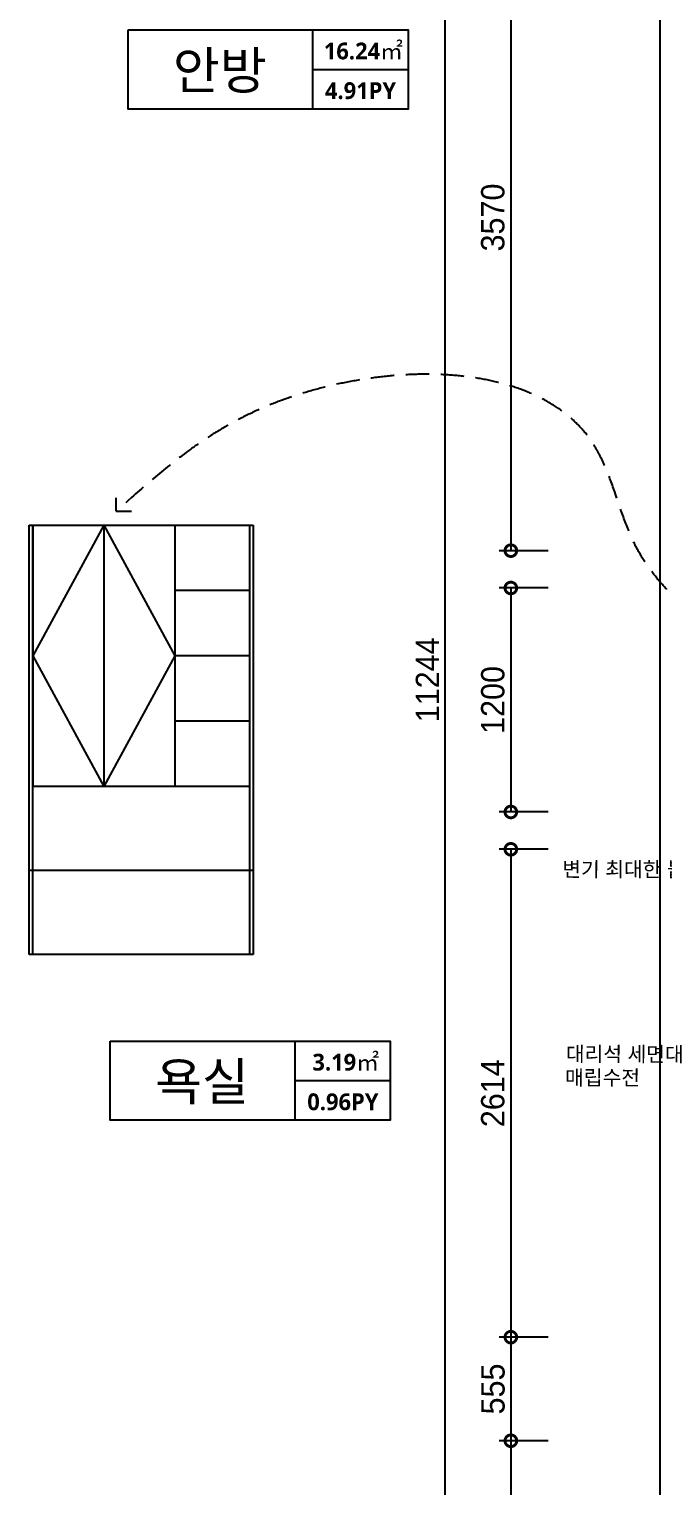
# Model space of a CAD drawing. Header units: inches. Extents: x -4181 to 116552, y 25636 to 44656.
# Drawn here: x 9692 to 13087, y 30185 to 37990 of the extents above; entities that cross this region are included whole.
import ezdxf
from ezdxf.enums import TextEntityAlignment as Align

# ---------------------------------------------------------------- set-up
doc = ezdxf.new("R2010")
doc.units = ezdxf.units.IN
doc.header["$LTSCALE"] = 50
doc.header["$MEASUREMENT"] = 0
doc.linetypes.add('HIDDEN', pattern=[0.375, 0.25, -0.125])
for name, color, linetype in [('0-ELC TEXT', 7, 'Continuous'), ('02-wal', 2, 'Continuous'), ('06-FUR', 6, 'Continuous'), ('07-dim', 5, 'Continuous'), ('3TI-CE-LIGHT', 6, 'Continuous'), ('6fur', 6, 'Continuous'), ('GPG-TEXT', 3, 'Continuous'), ('SOL253', 253, 'Continuous')]:
    doc.layers.add(name, color=color, linetype=linetype)
doc.styles.add('HY울릉도L', font='NanumGothicBold.ttf')
doc.styles.add('스타일1', font='HY울릉도M.TTF')
doc.styles.add('코레일둥고', font='Korail_Round_Gothic_Medium.ttf')
doc.dimstyles.new('50', dxfattribs={"dimscale": 50, "dimtxt": 2.5, "dimasz": 2.5, "dimexe": 1.25, "dimexo": 2, "dimtad": 1, "dimdec": 0, "dimtxsty": '스타일1', "dimblk": 'DOTSMALL', "dimcen": 2.5, "dimclrd": 1, "dimclre": 1, "dimclrt": 2, "dimadec": 0, "dimazin": 0, "dimtfac": 1, "dimtdec": 0, "dimtix": 1, "dimtmove": 0, "dimatfit": 3, "dimldrblk": 'DOTSMALL', "dimfxl": 1.25, "dimarcsym": 0})

# ---------------------------------------------------------------- blocks, each defined once
blk = doc.blocks.new('_DOTSMALL')
at = {"color": 0, "linetype": 'ByBlock', "const_width": 0.5}
blk.add_lwpolyline([(-0.0625, 0, 1), (0.0625, 0, 1)], format="xyb", close=True, dxfattribs=at)
blk = doc.blocks.new('*D931')
at = {"layer": '07-dim', "color": 1, "lineweight": -2, "transparency": 16777216}
for p, q in [((12472.4, 38765.7), (12209.9, 38765.7)), ((12272.4, 38765.7), (12272.4, 35195.7)), ((12472.4, 35195.7), (12209.9, 35195.7))]:
    blk.add_line(p, q, dxfattribs=at)
at = {"layer": 'Defpoints', "color": 0, "transparency": 16777216}
for p in [(12572.4, 38765.7), (12272.4, 35195.7), (12572.4, 35195.7)]:
    blk.add_point(p, dxfattribs=at)
at = {"layer": '07-dim', "color": 1, "lineweight": -2, "transparency": 16777216, "xscale": 125, "yscale": 125, "zscale": 125}
for p, rotation in [((12272.4, 38765.7), 90), ((12272.4, 35195.7), 270)]:
    blk.add_blockref('_DOTSMALL', p, dxfattribs=dict(at, rotation=rotation))
at = {"layer": '07-dim', "color": 2, "transparency": 16777216, "insert": (12176.2, 36980.7), "char_height": 125, "attachment_point": 5, "rotation": 90, "style": '스타일1'}
blk.add_mtext('3570', dxfattribs=at)
blk = doc.blocks.new('*D932')
at = {"layer": '07-dim', "color": 1, "lineweight": -2, "transparency": 16777216}
for p, q in [((12472.4, 34995.7), (12209.9, 34995.7)), ((12272.4, 34995.7), (12272.4, 33795.7)), ((12472.4, 33795.7), (12209.9, 33795.7))]:
    blk.add_line(p, q, dxfattribs=at)
at = {"layer": 'Defpoints', "color": 0, "transparency": 16777216}
for p in [(12572.4, 34995.7), (12272.4, 33795.7), (12572.4, 33795.7)]:
    blk.add_point(p, dxfattribs=at)
at = {"layer": '07-dim', "color": 1, "lineweight": -2, "transparency": 16777216, "xscale": 125, "yscale": 125, "zscale": 125}
for p, rotation in [((12272.4, 34995.7), 90), ((12272.4, 33795.7), 270)]:
    blk.add_blockref('_DOTSMALL', p, dxfattribs=dict(at, rotation=rotation))
at = {"layer": '07-dim', "color": 2, "transparency": 16777216, "insert": (12176.2, 34395.7), "char_height": 125, "attachment_point": 5, "rotation": 90, "style": '스타일1'}
blk.add_mtext('1200', dxfattribs=at)
blk = doc.blocks.new('*D933')
at = {"layer": '07-dim', "color": 1, "lineweight": -2, "transparency": 16777216}
for p, q in [((12472.4, 33595.7), (12209.9, 33595.7)), ((12272.4, 33595.7), (12272.4, 30981.7)), ((12472.4, 30981.7), (12209.9, 30981.7))]:
    blk.add_line(p, q, dxfattribs=at)
at = {"layer": 'Defpoints', "color": 0, "transparency": 16777216}
for p in [(12572.4, 33595.7), (12272.4, 30981.7), (12572.4, 30981.7)]:
    blk.add_point(p, dxfattribs=at)
at = {"layer": '07-dim', "color": 1, "lineweight": -2, "transparency": 16777216, "xscale": 125, "yscale": 125, "zscale": 125}
for p, rotation in [((12272.4, 33595.7), 90), ((12272.4, 30981.7), 270)]:
    blk.add_blockref('_DOTSMALL', p, dxfattribs=dict(at, rotation=rotation))
at = {"layer": '07-dim', "color": 2, "transparency": 16777216, "insert": (12176.1, 32288.7), "char_height": 125, "attachment_point": 5, "rotation": 90, "style": '스타일1'}
blk.add_mtext('2614', dxfattribs=at)
blk = doc.blocks.new('*D934')
at = {"layer": '07-dim', "color": 1, "lineweight": -2, "transparency": 16777216}
for p, q in [((12472.4, 30981.7), (12209.9, 30981.7)), ((12272.4, 30981.7), (12272.4, 30426.7)), ((12472.4, 30426.7), (12209.9, 30426.7))]:
    blk.add_line(p, q, dxfattribs=at)
at = {"layer": 'Defpoints', "color": 0, "transparency": 16777216}
for p in [(12572.4, 30981.7), (12272.4, 30426.7), (12572.4, 30426.7)]:
    blk.add_point(p, dxfattribs=at)
at = {"layer": '07-dim', "color": 1, "lineweight": -2, "transparency": 16777216, "xscale": 125, "yscale": 125, "zscale": 125}
for p, rotation in [((12272.4, 30981.7), 90), ((12272.4, 30426.7), 270)]:
    blk.add_blockref('_DOTSMALL', p, dxfattribs=dict(at, rotation=rotation))
at = {"layer": '07-dim', "color": 2, "transparency": 16777216, "insert": (12177.4, 30704.2), "char_height": 125, "attachment_point": 5, "rotation": 90, "style": '스타일1'}
blk.add_mtext('555', dxfattribs=at)
blk = doc.blocks.new('*D935')
at = {"layer": '07-dim', "color": 1, "lineweight": -2, "transparency": 16777216}
for p, q in [((12472.4, 30426.7), (12209.9, 30426.7)), ((12272.4, 30426.7), (12272.4, 29411.7)), ((12472.4, 29411.7), (12209.9, 29411.7))]:
    blk.add_line(p, q, dxfattribs=at)
at = {"layer": 'Defpoints', "color": 0, "transparency": 16777216}
for p in [(12572.4, 30426.7), (12272.4, 29411.7), (12572.4, 29411.7)]:
    blk.add_point(p, dxfattribs=at)
at = {"layer": '07-dim', "color": 1, "lineweight": -2, "transparency": 16777216, "xscale": 125, "yscale": 125, "zscale": 125}
for p, rotation in [((12272.4, 30426.7), 90), ((12272.4, 29411.7), 270)]:
    blk.add_blockref('_DOTSMALL', p, dxfattribs=dict(at, rotation=rotation))
at = {"layer": '07-dim', "color": 2, "transparency": 16777216, "insert": (12176.2, 29919.2), "char_height": 125, "attachment_point": 5, "rotation": 90, "style": '스타일1'}
blk.add_mtext('1015', dxfattribs=at)
blk = doc.blocks.new('*D940')
at = {"layer": '07-dim', "color": 1, "lineweight": -2, "transparency": 16777216}
for p, q in [((12493.9, 40125.7), (11858.4, 40125.7)), ((11920.9, 28881.7), (11920.9, 40125.7)), ((12472.4, 28881.7), (11858.4, 28881.7))]:
    blk.add_line(p, q, dxfattribs=at)
at = {"layer": 'Defpoints', "color": 0, "transparency": 16777216}
for p in [(11920.9, 40125.7), (12593.9, 40125.7), (12572.4, 28881.7)]:
    blk.add_point(p, dxfattribs=at)
at = {"layer": '07-dim', "color": 1, "lineweight": -2, "transparency": 16777216, "xscale": 125, "yscale": 125, "zscale": 125}
for p, rotation in [((11920.9, 40125.7), 90), ((11920.9, 28881.7), 270)]:
    blk.add_blockref('_DOTSMALL', p, dxfattribs=dict(at, rotation=rotation))
at = {"layer": '07-dim', "color": 2, "transparency": 16777216, "insert": (11825.8, 34503.7), "char_height": 125, "attachment_point": 5, "rotation": 90, "style": '스타일1'}
blk.add_mtext('11244', dxfattribs=at)
blk = doc.blocks.new('asfsd')
at = {"layer": '02-wal'}
for p, q in [((13740.6, 35487.4), (13740.6, 40417.4)), ((13740.6, 29503.4), (13740.6, 35487.4))]:
    blk.add_line(p, q, dxfattribs=at)

msp = doc.modelspace()

# ---------------------------------------------------------------- linework, layer by layer
at = {"layer": '06-FUR', "color": 1}
for p, q in [((10092, 35332.5), (9712, 34632.5)), ((10092, 35332.5), (10472, 34632.5)), ((9712, 34632.5), (10092, 33932.5)), ((10472, 34632.5), (10092, 33932.5))]:
    msp.add_line(p, q, dxfattribs=at)
at = {"layer": '06-FUR', "linetype": 'HIDDEN', "ltscale": 10}
msp.add_spline([(13544.3, 34635.5), (12944.4, 35214.3), (12718.5, 35760.8), (10903.4, 35942.8), (10157.6, 35406.5)], degree=3, dxfattribs=at)
at = {"layer": '3TI-CE-LIGHT'}
for p, q in [((10157.6, 35406.5), (10157.6, 35479)), ((10157.6, 35406.5), (10240.5, 35406.5)), ((9692, 35332.5), (10892, 35332.5)), ((9692, 33032.5), (9692, 35332.5)), ((9712, 33032.5), (9712, 35332.5)), ((9712, 35332.5), (9712, 33932.5)), ((10092, 35332.5), (10092, 33932.5)), ((10472, 35332.5), (10472, 33932.5)), ((10872, 35332.5), (10872, 33032.5)), ((10892, 35332.5), (10892, 33032.5)), ((10872, 34982.5), (10472, 34982.5)), ((10872, 34632.5), (10472, 34632.5)), ((10872, 34282.5), (10472, 34282.5)), ((10872, 33932.5), (9712, 33932.5)), ((10892, 33482.5), (9692, 33482.5)), ((10892, 33032.5), (9692, 33032.5))]:
    msp.add_line(p, q, dxfattribs=at)
at = {"layer": 'SOL253'}
for p, q in [((11211.9, 37561.6), (11211.9, 37986.1)), ((11211.9, 37773.8), (11721.6, 37773.8)), ((11117.2, 32143.9), (11117.2, 32568.4)), ((11117.2, 32356.2), (11626.8, 32356.2))]:
    msp.add_line(p, q, dxfattribs=at)
for points in [[(10221.6, 37986.1), (11721.6, 37986.1), (11721.6, 37561.6), (10221.6, 37561.6)], [(10126.8, 32568.4), (11626.8, 32568.4), (11626.8, 32143.9), (10126.8, 32143.9)]]:
    msp.add_lwpolyline(points, close=True, dxfattribs=at)

# ---------------------------------------------------------------- block references
at = {"layer": '6fur'}
msp.add_blockref('asfsd', (-668.2, -291.7), dxfattribs=at)

# ---------------------------------------------------------------- texts
at = {"layer": '0-ELC TEXT', "style": '코레일둥고'}
for s, p in [('변기 최대한 붙여서', (12547.9, 33449.3)), ('대리석 세면대', (12566.9, 32459.3)), ('매립수전', (12562.9, 32332.8))]:
    msp.add_text(s, height=80, rotation=359.84725, dxfattribs=at).set_placement(p)
at = {"layer": 'GPG-TEXT', "style": 'HY울릉도L'}
for s, height, p in [('16.24㎡', 90, (11482.7, 37827.9)), ('안방', 200, (10713.3, 37668.9)), ('4.91PY', 90, (11467.3, 37615.7)), ('욕실', 200, (10618.5, 32251.3)), ('3.19㎡', 90, (11388, 32410.3)), ('0.96PY', 90, (11372.6, 32198))]:
    msp.add_text(s, height=height, dxfattribs=at).set_placement(p, align=Align.CENTER)

# ---------------------------------------------------------------- dimensions: what is measured, and where the dimension line sits
at = {"layer": '07-dim'}
for base, p1, p2, picture, middle in [((11920.9, 40125.7), (12572.4, 28881.7), (12593.9, 40125.7), '*D940', (11825.8, 34503.7)), ((12272.4, 35195.7), (12572.4, 38765.7), (12572.4, 35195.7), '*D931', (12176.2, 36980.7)), ((12272.4, 33795.7), (12572.4, 34995.7), (12572.4, 33795.7), '*D932', (12176.2, 34395.7)), ((12272.4, 30981.7), (12572.4, 33595.7), (12572.4, 30981.7), '*D933', (12176.1, 32288.7)), ((12272.4, 30426.7), (12572.4, 30981.7), (12572.4, 30426.7), '*D934', (12177.4, 30704.2)), ((12272.4, 29411.7), (12572.4, 30426.7), (12572.4, 29411.7), '*D935', (12176.2, 29919.2))]:
    dim = msp.add_linear_dim(base=base, p1=p1, p2=p2, angle=90, dimstyle='50', dxfattribs=at)
    dim.commit()
    dim.dimension.update_dxf_attribs({"geometry": picture, "text_midpoint": middle})

doc.saveas('drawing.dxf')
